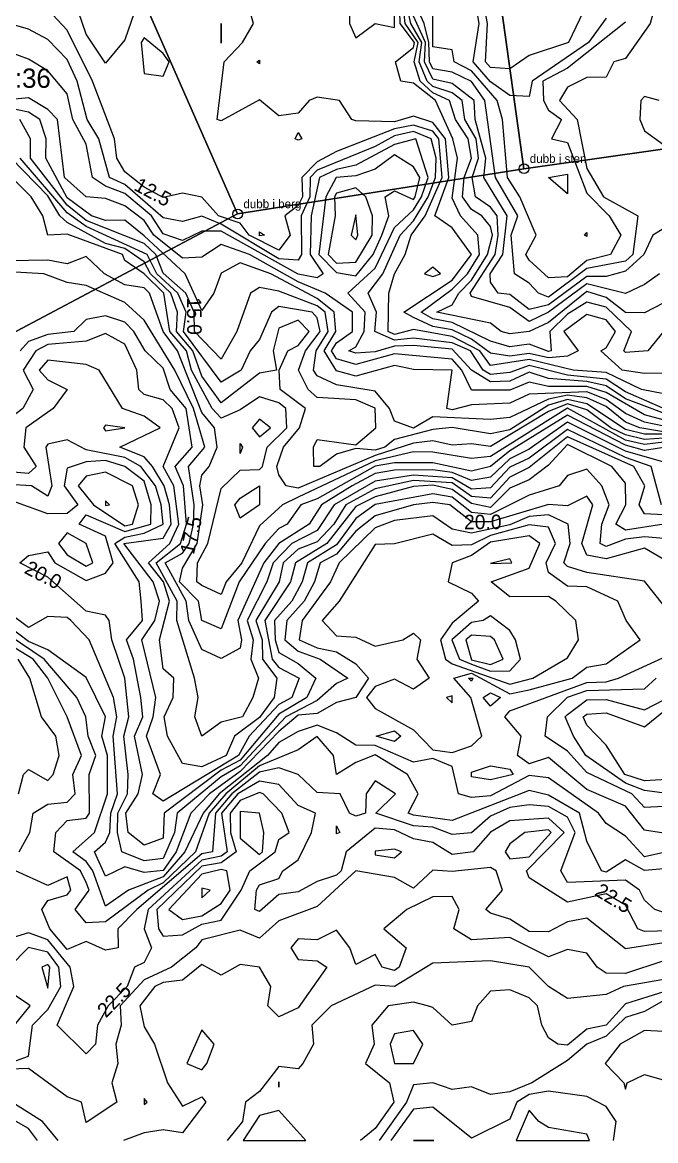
# Model space of a CAD drawing. Header units: metres. Extents: x 304729 to 308942, y 6403920 to 6405836.
# Drawn here: x 305385.4 to 305451.1, y 6404300 to 6404416.1 of the extents above; entities that cross this region are included whole.
import ezdxf
from ezdxf.enums import TextEntityAlignment as Align

# ---------------------------------------------------------------- set-up
doc = ezdxf.new("R2010")
doc.units = ezdxf.units.M
for name, color, linetype in [('GRANSPUNKTER', 1, 'Continuous'), ('HOJDKURVOR_GRUND', 4, 'Continuous'), ('HOJDKURVOR_STOD', 6, 'Continuous'), ('HOJDKURVOR_TEXT', 2, 'Continuous'), ('TOMTBETECKNINGAR', 3, 'Continuous'), ('TOMTER_1945', 1, 'Continuous')]:
    doc.layers.add(name, color=color, linetype=linetype)

msp = doc.modelspace()

# ---------------------------------------------------------------- linework, layer by layer
at = {"layer": 'GRANSPUNKTER'}
for centre in [(305437.47, 6404400.91), (305407.72, 6404396.21)]:
    msp.add_circle(centre, 0.5, dxfattribs=at)
at = {"layer": 'HOJDKURVOR_GRUND'}
for points in [[(305420, 6404414.5), (305422, 6404416), (305424, 6404415.57), (305424, 6404426), (305415.94, 6404426), (305416, 6404424), (305417.84, 6404422), (305417.89, 6404420), (305419.38, 6404418), (305419.33, 6404416), (305420, 6404414.5)], [(305452, 6404384.05), (305450.33, 6404382), (305448, 6404381.83), (305447.83, 6404382), (305448.62, 6404384), (305446, 6404386.54), (305444, 6404387.05), (305442, 6404385.8), (305440.15, 6404384), (305440.3, 6404382), (305440, 6404381.94), (305438, 6404382.68), (305436, 6404382.41), (305434, 6404383.01), (305430, 6404384.94), (305428, 6404385.31), (305426.77, 6404386), (305430, 6404388.39), (305431.59, 6404390), (305432.84, 6404392), (305432.68, 6404394), (305430.88, 6404396), (305430, 6404397.84), (305430.55, 6404402), (305430.09, 6404404), (305428.29, 6404408), (305426, 6404409.8), (305424.67, 6404410), (305424.13, 6404412), (305426, 6404413.49), (305426.11, 6404414), (305424.59, 6404416), (305424.34, 6404426)], [(305454, 6404379.68), (305450, 6404379.66), (305447.65, 6404380), (305445.44, 6404382), (305446, 6404382.32), (305446.96, 6404384), (305446, 6404385.23), (305444, 6404385.76), (305441.62, 6404384), (305443.1, 6404382), (305442, 6404381.43), (305440, 6404381.29), (305438, 6404381.71), (305436, 6404381.43), (305434, 6404381.74), (305432, 6404383.21), (305430, 6404384.17), (305428, 6404384.54), (305426, 6404385.45), (305424.98, 6404386), (305430, 6404389.33), (305432.02, 6404392), (305430, 6404394.77), (305428.2, 6404396), (305429.66, 6404400), (305429.33, 6404404), (305428, 6404405.69), (305426, 6404406.36), (305424, 6404405.76), (305420, 6404405.87), (305419.6, 6404406), (305418.32, 6404408), (305416, 6404408.35), (305415.14, 6404408), (305414, 6404406.67), (305412, 6404406.4), (305410, 6404408.06), (305406, 6404405.89), (305405.6, 6404406), (305406.31, 6404412), (305408.23, 6404414), (305409.36, 6404416), (305407.67, 6404422)], [(305446, 6404416.55), (305444.18, 6404414), (305438.33, 6404410), (305438, 6404408.42), (305436, 6404408.5), (305434, 6404409.92), (305432.18, 6404412), (305432.81, 6404416), (305431.78, 6404422)], [(305397.29, 6404418), (305396, 6404414.29), (305394, 6404411.88), (305392, 6404414.86), (305390, 6404420.67)], [(305452, 6404386.97), (305450, 6404385.93), (305448, 6404385.97), (305446, 6404387.54), (305444, 6404388.17), (305440, 6404384.95), (305438, 6404384), (305436, 6404383.76), (305435.1, 6404384), (305434, 6404384.88), (305428.42, 6404386), (305430, 6404386.79), (305430.69, 6404388), (305432, 6404389.33), (305433.66, 6404392), (305434.18, 6404394), (305434, 6404394.91), (305433.08, 6404396), (305432, 6404396.69), (305431.09, 6404398), (305431.24, 6404400), (305432, 6404402), (305431.66, 6404404), (305430.35, 6404406), (305429.74, 6404408), (305428, 6404408.79), (305426.69, 6404410), (305426.06, 6404412), (305426.48, 6404414), (305425.14, 6404416), (305424.7, 6404420)], [(305444, 6404418), (305442.09, 6404414), (305438, 6404412.67), (305436, 6404411.29), (305434, 6404411.4), (305433.48, 6404412), (305433.66, 6404416), (305432.91, 6404420)], [(305451.56, 6404390), (305450, 6404388.89), (305448, 6404387.96), (305444, 6404388.95), (305440, 6404386), (305438, 6404385.04), (305436, 6404386.51), (305432, 6404387.64), (305431.88, 6404388), (305434.47, 6404392), (305434.8, 6404394), (305434.67, 6404396), (305434, 6404396.91), (305432.42, 6404398), (305432.1, 6404400), (305432.75, 6404402), (305432.49, 6404404), (305431.33, 6404406), (305431.06, 6404408), (305430, 6404408.8), (305428, 6404409.46), (305427.41, 6404410), (305426.59, 6404412), (305426.85, 6404414), (305425.7, 6404416), (305425.26, 6404418)], [(305451.14, 6404418), (305450.56, 6404416), (305448, 6404412.36), (305446.8, 6404412), (305446, 6404410.4), (305444, 6404410.38), (305442, 6404409.39), (305441.17, 6404408), (305442.98, 6404406), (305444, 6404400.93), (305445.73, 6404398), (305449.31, 6404396), (305448.76, 6404392), (305448, 6404391.31), (305444, 6404390.54), (305440, 6404387.57), (305438.96, 6404388), (305438, 6404389.04), (305436.47, 6404390), (305436.12, 6404394), (305436.83, 6404396), (305434.5, 6404400), (305433.39, 6404408), (305432, 6404409.97), (305430, 6404410.92), (305428, 6404411.28), (305427.65, 6404412), (305427.59, 6404414), (305427.1, 6404416), (305426, 6404418.42)], [(305448, 6404416.11), (305442, 6404411.34), (305439.41, 6404410), (305439.51, 6404408), (305440, 6404407), (305441.36, 6404406), (305440.33, 6404404), (305442, 6404403.62), (305444, 6404398.36), (305446.32, 6404396), (305447.53, 6404394), (305446.45, 6404392), (305444, 6404391.38), (305442, 6404389.67), (305440, 6404389.59), (305438, 6404391.42), (305437.67, 6404392), (305438.72, 6404394), (305437.04, 6404398), (305435.75, 6404400), (305435.23, 6404406), (305434.68, 6404408), (305432, 6404411.07), (305430.21, 6404412), (305430, 6404413.25), (305428, 6404413.55), (305428, 6404417.67)], [(305456, 6404374.24), (305448, 6404377.74), (305446, 6404379.06), (305442, 6404379.49), (305438, 6404380.48), (305436, 6404379.76), (305434, 6404379.53), (305433.23, 6404380), (305431.91, 6404382), (305430, 6404382.83), (305426, 6404383.33), (305424, 6404383.09), (305421.98, 6404384), (305422.14, 6404386), (305421.28, 6404388), (305422.8, 6404390), (305424.61, 6404394), (305426, 6404395.49), (305427.5, 6404398), (305428.29, 6404400), (305428.35, 6404402), (305427.81, 6404404), (305426, 6404404.77), (305424, 6404404.33), (305422, 6404403.2), (305416, 6404400.75), (305415.25, 6404400), (305415.22, 6404398), (305414.32, 6404396), (305414.36, 6404392), (305414, 6404391.41), (305412, 6404391.54), (305406, 6404395.15), (305404, 6404395.97), (305402, 6404395.44), (305400, 6404395.8), (305396, 6404399.26), (305394.4, 6404400), (305393.29, 6404404), (305392.08, 6404406), (305391.04, 6404410), (305390, 6404412.24), (305388, 6404414.34), (305386, 6404415.41), (305383.94, 6404416)], [(305454, 6404374.76), (305448, 6404377.03), (305446, 6404378.36), (305444, 6404378.83), (305440, 6404379.14), (305438, 6404379.77), (305436, 6404378.85), (305434, 6404378.79), (305432.02, 6404380), (305430, 6404382.17), (305426, 6404382.54), (305424, 6404382.47), (305422, 6404381.89), (305420, 6404381.76), (305419.26, 6404382), (305420, 6404382.4), (305420.88, 6404384), (305420.98, 6404386), (305419.18, 6404388), (305422, 6404390.59), (305424, 6404394.82), (305426, 6404396.63), (305426.83, 6404398), (305427.5, 6404400), (305426.25, 6404404), (305424, 6404403.43), (305420, 6404401.27), (305418, 6404400.81), (305416.24, 6404400), (305415.37, 6404396), (305415.26, 6404392), (305416.59, 6404390), (305416, 6404389.57), (305414, 6404389.97), (305406, 6404394.42), (305404, 6404394.43), (305402, 6404393.44), (305400, 6404394.16), (305398.78, 6404396), (305396, 6404398.33), (305394, 6404399.09), (305392.64, 6404400), (305392, 6404403.44), (305390.61, 6404406), (305390, 6404408.67), (305388, 6404411.08), (305386, 6404412.27), (305381.29, 6404414)], [(305410, 6404411.81), (305409.71, 6404412), (305410, 6404412.19), (305410, 6404411.81)], [(305454, 6404374.27), (305450, 6404375.34), (305446, 6404377.66), (305444, 6404378.31), (305440, 6404378.29), (305438, 6404378.73), (305436, 6404377.92), (305432, 6404377.91), (305431.01, 6404380), (305430, 6404381.15), (305424, 6404381.7), (305420, 6404380.59), (305418, 6404381.17), (305417.48, 6404382), (305418, 6404382.84), (305419.64, 6404384), (305419.64, 6404386), (305416.83, 6404388), (305414, 6404389.16), (305408.95, 6404392), (305406, 6404393.05), (305404, 6404391.71), (305402, 6404391.61), (305399.02, 6404394), (305398, 6404395.54), (305396, 6404397.07), (305394, 6404397.83), (305392, 6404398), (305389.75, 6404400), (305389.02, 6404406), (305388, 6404407.05), (305386, 6404408.27), (305382, 6404407.88)], [(305454, 6404373.77), (305450, 6404374.59), (305448, 6404375.5), (305446, 6404376.94), (305444, 6404377.75), (305438, 6404377.49), (305436, 6404376.55), (305432, 6404376.39), (305430, 6404375.87), (305429.44, 6404376), (305430, 6404380), (305426, 6404380.06), (305424, 6404380.47), (305420, 6404379.36), (305418, 6404379.91), (305416.7, 6404382), (305417.93, 6404384), (305417.75, 6404386), (305416, 6404387.45), (305411.18, 6404390), (305408, 6404391.15), (305406, 6404390.07), (305405.26, 6404388), (305404, 6404386.19), (305402.27, 6404390), (305398, 6404393.95), (305396, 6404395.57), (305394, 6404395.52), (305392.55, 6404396), (305390, 6404397.89), (305387.81, 6404402), (305387.84, 6404404), (305387.18, 6404406), (305386, 6404406.78), (305384, 6404407.18)], [(305414, 6404403.87), (305413.71, 6404404), (305414, 6404404.67), (305414.4, 6404404), (305414, 6404403.87)], [(305452, 6404372.5), (305450, 6404372.28), (305448, 6404372.73), (305442, 6404376.04), (305434, 6404371.02), (305432, 6404370.81), (305428, 6404371.49), (305426, 6404371.52), (305422, 6404370.59), (305414, 6404366.81), (305412.37, 6404366), (305410, 6404363.82), (305408.15, 6404360), (305406.53, 6404358), (305406, 6404356.71), (305404, 6404357.64), (305403.47, 6404358), (305403.54, 6404360), (305404.64, 6404362), (305406, 6404367.71), (305408, 6404369.62), (305410, 6404369.67), (305410.3, 6404370), (305410.79, 6404372), (305412.82, 6404374), (305412.72, 6404376), (305412, 6404376.61), (305410, 6404377.21), (305408, 6404375.86), (305406, 6404375.01), (305405.09, 6404376), (305402.94, 6404380), (305402.4, 6404382), (305400.68, 6404384), (305400.06, 6404388), (305398, 6404390), (305396, 6404391.38), (305395.77, 6404392), (305390, 6404394.12), (305388, 6404394), (305387.5, 6404396), (305386.27, 6404398), (305382, 6404402.25)], [(305452, 6404372.92), (305450, 6404372.81), (305448, 6404373.28), (305446.5, 6404374), (305444, 6404375.86), (305442, 6404376.49), (305440, 6404375.7), (305434, 6404372.05), (305432, 6404372.35), (305430, 6404372.22), (305428, 6404372.64), (305426, 6404372.42), (305422, 6404371.14), (305414, 6404367.74), (305412.78, 6404368), (305412, 6404369.12), (305411.79, 6404370), (305412.47, 6404372), (305414.16, 6404374), (305414.76, 6404376), (305412.15, 6404378), (305412.04, 6404380), (305412.93, 6404382), (305414, 6404382.54), (305415.15, 6404384), (305414, 6404385.18), (305412, 6404384.37), (305411.4, 6404382), (305411.75, 6404380), (305410, 6404379.67), (305406, 6404376.59), (305404, 6404379.38), (305403.06, 6404382), (305401.37, 6404384), (305401.48, 6404386), (305400.78, 6404388), (305398.67, 6404390), (305398, 6404391.23), (305396, 6404392.62), (305394, 6404393.16), (305390, 6404395.33), (305389.26, 6404396), (305388, 6404398.09), (305384.19, 6404402)], [(305452, 6404373.34), (305450, 6404373.35), (305448, 6404373.83), (305444, 6404376.5), (305442, 6404376.93), (305440, 6404376.36), (305436, 6404373.8), (305434, 6404373.37), (305430, 6404374.04), (305428, 6404373.83), (305424, 6404372.78), (305423.02, 6404372), (305422, 6404371.7), (305420, 6404371.87), (305418, 6404371.27), (305416.25, 6404370), (305415.64, 6404370), (305415.6, 6404372), (305416, 6404372.8), (305420, 6404372.23), (305422.09, 6404374), (305422, 6404376.04), (305420, 6404376.92), (305416, 6404377.14), (305415.06, 6404378), (305414.03, 6404380), (305414.76, 6404382), (305416.3, 6404384), (305416, 6404385.44), (305415.48, 6404386), (305412, 6404386.61), (305411.24, 6404386), (305410, 6404383.17), (305409.03, 6404382), (305408.09, 6404380), (305406, 6404378.76), (305402.09, 6404384), (305402.38, 6404386), (305401.51, 6404388), (305399.34, 6404390), (305398.34, 6404392), (305392, 6404394.9), (305390, 6404396.34), (305385.15, 6404402)], [(305420, 6404389.77), (305421.79, 6404392), (305422.7, 6404394), (305423.42, 6404396), (305423.06, 6404398), (305424, 6404398.61), (305426, 6404397.72), (305426.17, 6404398), (305426.65, 6404400), (305426, 6404401.09), (305424, 6404402.36), (305422, 6404400.85), (305420, 6404400.18), (305417.97, 6404400), (305416.89, 6404398), (305416.17, 6404392), (305418, 6404390.13), (305420, 6404389.77)], [(305440, 6404400), (305442, 6404400.34), (305442, 6404398.29), (305440, 6404400)], [(305418, 6404391.1), (305420, 6404391.19), (305421.68, 6404394), (305421.73, 6404396), (305421.04, 6404398), (305420, 6404398.92), (305418, 6404398.37), (305417.8, 6404398), (305417.87, 6404396), (305417.11, 6404392), (305418, 6404391.1)], [(305410, 6404393.95), (305410, 6404394.36), (305410.5, 6404394), (305410, 6404393.95)], [(305444, 6404393.86), (305443.75, 6404394), (305444, 6404394.29), (305444, 6404393.86)], [(305452.2, 6404372), (305450, 6404371.66), (305448, 6404372.19), (305442, 6404375.33), (305436, 6404371.63), (305434, 6404370), (305432, 6404369.51), (305428, 6404370.38), (305424, 6404370.36), (305422, 6404370.03), (305416, 6404366.62), (305414.3, 6404366), (305412.88, 6404364), (305412, 6404363.54), (305410.57, 6404362), (305407.87, 6404358), (305406, 6404353.13), (305404, 6404354), (305403.65, 6404356), (305401.69, 6404358), (305402, 6404359.44), (305403.53, 6404362), (305404.11, 6404366), (305403.81, 6404368), (305404, 6404369.1), (305404.78, 6404370), (305405.58, 6404372), (305405.31, 6404374), (305404, 6404375.59), (305401.46, 6404382), (305400, 6404384), (305398.56, 6404388), (305398, 6404388.53), (305396, 6404388.86), (305393.89, 6404390), (305392, 6404391.8), (305390, 6404391.02), (305388, 6404391.43), (305384, 6404391.35)], [(305451.76, 6404366), (305450.67, 6404370), (305448, 6404370.94), (305442, 6404373.83), (305438, 6404370.85), (305436, 6404369.92), (305434, 6404367.78), (305432, 6404367.65), (305430, 6404368.83), (305426, 6404369.1), (305422, 6404368.46), (305417.74, 6404366), (305416, 6404363.34), (305413.35, 6404362), (305411.4, 6404360), (305410.75, 6404358), (305408.72, 6404354), (305409.32, 6404352), (305409.11, 6404350), (305409.88, 6404348), (305409.3, 6404346), (305408.23, 6404344), (305406, 6404343.45), (305404, 6404342), (305403.27, 6404344), (305403.64, 6404346), (305403.24, 6404348), (305401.42, 6404354), (305401.44, 6404356), (305399.27, 6404360), (305401.78, 6404362), (305402.4, 6404364), (305402.1, 6404368), (305401.23, 6404370), (305402.99, 6404372), (305402.36, 6404376), (305400.72, 6404378), (305400, 6404380.2), (305398.12, 6404382), (305396.95, 6404384), (305396, 6404384.98), (305394, 6404385.65), (305392, 6404385.25), (305390.71, 6404384), (305388, 6404383.7), (305386, 6404382.98), (305385.12, 6404382)], [(305452, 6404364.96), (305450, 6404365.09), (305449.42, 6404366), (305450.03, 6404368), (305448.87, 6404370), (305442, 6404373.06), (305438, 6404369.9), (305436, 6404368.89), (305434, 6404366.71), (305432, 6404366.89), (305430, 6404368.28), (305426, 6404368.52), (305422, 6404367.66), (305418.95, 6404366), (305417.71, 6404364), (305416, 6404362.16), (305414, 6404361.4), (305412.46, 6404360), (305412.05, 6404358), (305409.6, 6404354), (305410.28, 6404352), (305410.32, 6404350), (305411.81, 6404348), (305411.51, 6404346), (305410, 6404343.94), (305407.38, 6404342), (305406.53, 6404340), (305404, 6404338.81), (305402, 6404339.14), (305400.44, 6404342), (305400.08, 6404344), (305401.04, 6404346), (305401.08, 6404348), (305400, 6404349), (305399.59, 6404352), (305400.63, 6404356), (305400.02, 6404358), (305398.48, 6404360), (305400.68, 6404362), (305401.63, 6404364), (305401.1, 6404368), (305400, 6404370), (305401.64, 6404374), (305400.92, 6404376), (305400, 6404376.92), (305398, 6404377.48), (305397.45, 6404378), (305397.24, 6404380), (305396, 6404382.69), (305394, 6404383.8), (305392, 6404383.02), (305388, 6404382.64), (305386.75, 6404382), (305385.45, 6404380), (305386.5, 6404378), (305385.41, 6404376), (305382.76, 6404374)], [(305452, 6404364), (305448, 6404363.38), (305447.01, 6404364), (305448.05, 6404366), (305448, 6404368.27), (305446.59, 6404370), (305442, 6404372.29), (305440, 6404370.14), (305438, 6404368.6), (305436, 6404367.74), (305434, 6404365.74), (305432, 6404366.14), (305430, 6404367.61), (305428, 6404368.04), (305426, 6404367.9), (305422, 6404366.85), (305420, 6404365.85), (305417, 6404362), (305413.74, 6404360), (305413.21, 6404358), (305410.54, 6404354), (305411.31, 6404350), (305412, 6404349.13), (305414.1, 6404348), (305413.36, 6404346), (305412, 6404345.27), (305408.93, 6404342), (305407.8, 6404340), (305400, 6404335.25), (305398.9, 6404336), (305399.7, 6404338), (305398.24, 6404342), (305398.96, 6404344), (305399.21, 6404346), (305397.78, 6404352), (305399.13, 6404354), (305399.61, 6404356), (305398.95, 6404358), (305395.89, 6404362), (305400, 6404362.55), (305400.81, 6404364), (305400.66, 6404366), (305400.08, 6404368), (305398.89, 6404370), (305398, 6404371.01), (305395.47, 6404372), (305399.67, 6404374), (305398, 6404375.22), (305395.75, 6404376), (305393.33, 6404380), (305392, 6404380.59), (305388, 6404381.02), (305387.09, 6404380), (305388, 6404378.98), (305390, 6404378), (305388.55, 6404376), (305385.73, 6404374), (305385.5, 6404372), (305386.78, 6404370), (305386, 6404369.28), (305382, 6404369.62)], [(305410, 6404373.06), (305411.12, 6404374), (305410, 6404374.92), (305409.23, 6404374), (305410, 6404373.06)], [(305394, 6404373.7), (305396, 6404374), (305394, 6404374.29), (305393.79, 6404374), (305394, 6404373.7)], [(305452, 6404362.51), (305450, 6404362.7), (305448, 6404362.45), (305446, 6404361.67), (305445.37, 6404362), (305445.56, 6404364), (305446.32, 6404366), (305445.57, 6404368), (305444, 6404369.71), (305442, 6404369.07), (305441.11, 6404368), (305438, 6404367.02), (305434, 6404364.99), (305432, 6404365.2), (305430, 6404366.79), (305428, 6404367.16), (305422, 6404366.03), (305420, 6404364.6), (305418, 6404361.86), (305414.98, 6404360), (305414.41, 6404358), (305413.34, 6404356), (305411.54, 6404354), (305411.61, 6404352), (305412, 6404350.68), (305414, 6404349.54), (305415.83, 6404348), (305414.92, 6404346), (305412, 6404344.26), (305408, 6404339.51), (305406, 6404338.45), (305400.08, 6404334), (305400, 6404331.42), (305398, 6404330.67), (305396.34, 6404332), (305396.12, 6404334), (305397.4, 6404336), (305397.85, 6404338), (305397.01, 6404342), (305397.86, 6404344), (305397.67, 6404346), (305396.92, 6404350), (305396.19, 6404352), (305397.85, 6404354), (305397.7, 6404356), (305397.48, 6404358), (305394.97, 6404362), (305396, 6404362.65), (305398, 6404363.08), (305400, 6404364), (305399.79, 6404366), (305399.19, 6404368), (305397.67, 6404370), (305396, 6404370.93), (305392, 6404371.71), (305390, 6404372.75), (305388, 6404372.32), (305387.79, 6404372), (305388.42, 6404368), (305388, 6404366.9), (305386.32, 6404368), (305384, 6404368.13)], [(305408, 6404371.33), (305408, 6404372.38), (305408.22, 6404372), (305408, 6404371.33)], [(305396, 6404363.82), (305396.79, 6404364), (305397.43, 6404366), (305396.81, 6404368), (305394, 6404369.41), (305392, 6404368.97), (305391.16, 6404368), (305392.76, 6404366), (305396, 6404363.82)], [(305408, 6404364.63), (305407.42, 6404366), (305408, 6404366.7), (305410, 6404368), (305410, 6404366), (305408, 6404364.63)], [(305394, 6404365.93), (305394.42, 6404366), (305394, 6404366.44), (305394, 6404365.93)], [(305452, 6404355.55), (305450, 6404358.1), (305444, 6404358.99), (305442, 6404359.62), (305441.61, 6404360), (305442.27, 6404362), (305442.05, 6404364), (305440, 6404364.98), (305438, 6404364.8), (305436, 6404363.93), (305432, 6404363.07), (305430, 6404363.49), (305428, 6404364.88), (305424, 6404364.4), (305422, 6404363.61), (305418.26, 6404360), (305417.38, 6404358), (305414.42, 6404354), (305414.1, 6404352), (305416, 6404351.17), (305418, 6404350.76), (305420, 6404349.49), (305421.33, 6404348), (305420, 6404346), (305418, 6404345.5), (305416, 6404344.33), (305414, 6404344.18), (305412, 6404342.47), (305408, 6404338.33), (305404.8, 6404336), (305402.85, 6404334), (305401.33, 6404330), (305400, 6404328.03), (305398, 6404327.84), (305396, 6404328.43), (305394, 6404327.47), (305392.84, 6404330), (305394, 6404330.98), (305394.44, 6404332), (305394.55, 6404334), (305395.23, 6404336), (305394.8, 6404342), (305395.18, 6404344), (305394.82, 6404346), (305392.3, 6404352), (305390.39, 6404354), (305390, 6404354.3), (305388, 6404354.4), (305386, 6404353.29), (305382.29, 6404356)], [(305392, 6404359.64), (305392.69, 6404360), (305392, 6404362), (305390, 6404363.1), (305389.12, 6404362), (305390, 6404360.81), (305392, 6404359.64)], [(305428, 6404340.57), (305430, 6404340.3), (305432, 6404341), (305433.1, 6404342), (305431.96, 6404346), (305430.18, 6404348), (305432, 6404348.54), (305436, 6404346.4), (305438, 6404346.8), (305442.48, 6404348), (305444, 6404349.14), (305446, 6404349.49), (305449.55, 6404352), (305448.09, 6404354), (305447.22, 6404356), (305444, 6404357.48), (305442, 6404357.57), (305440, 6404359), (305439.76, 6404360), (305440.74, 6404362), (305440, 6404363.7), (305438, 6404363.95), (305434, 6404362.83), (305432, 6404361.87), (305430, 6404361.79), (305428, 6404362.95), (305424, 6404361.95), (305422, 6404361.89), (305418.26, 6404356), (305416.52, 6404354), (305418, 6404352.41), (305420, 6404352.28), (305422, 6404351.35), (305424.88, 6404352), (305426, 6404352.69), (305426.72, 6404352), (305426.34, 6404350), (305427.62, 6404348), (305426, 6404346.87), (305424, 6404347.91), (305422, 6404347.14), (305421.1, 6404346), (305422, 6404344.86), (305426, 6404342.65), (305428, 6404340.57)], [(305436, 6404347.39), (305438.38, 6404348), (305442, 6404350.11), (305443.13, 6404352), (305442.85, 6404354), (305440.76, 6404356), (305440, 6404356.48), (305436, 6404356.45), (305434.05, 6404358), (305438, 6404359.43), (305439.1, 6404362), (305438, 6404362.78), (305434, 6404362.13), (305432, 6404360.74), (305430, 6404360), (305429.58, 6404358), (305432, 6404356.85), (305432.74, 6404356), (305430, 6404353.73), (305428.8, 6404352), (305429.3, 6404350), (305430, 6404349.52), (305436, 6404347.39)], [(305434, 6404359.92), (305436.21, 6404360), (305436, 6404360.4), (305434, 6404359.92)], [(305432, 6404349.47), (305434, 6404348.73), (305436, 6404348.79), (305437.12, 6404350), (305436.59, 6404352), (305436, 6404352.97), (305434, 6404354.48), (305433.23, 6404354), (305432, 6404353.79), (305429.98, 6404352), (305430.77, 6404350), (305432, 6404349.47)], [(305452, 6404329.93), (305450, 6404329.46), (305448, 6404331.61), (305446, 6404332.93), (305445.22, 6404334), (305440, 6404337.67), (305438, 6404337.91), (305434, 6404335.8), (305432, 6404335.61), (305430.67, 6404336), (305430, 6404338.83), (305428, 6404339.66), (305426, 6404339.31), (305422, 6404341.04), (305420, 6404341.07), (305418, 6404342.33), (305416, 6404343.13), (305414, 6404342.49), (305412, 6404341.35), (305410.83, 6404340), (305405.8, 6404336), (305404.14, 6404334), (305402.24, 6404330), (305400, 6404327.38), (305396.39, 6404326), (305394, 6404324.35), (305392.68, 6404328), (305392, 6404328.98), (305390.62, 6404330), (305392.85, 6404332), (305394.19, 6404336), (305394.21, 6404340), (305393.63, 6404342), (305394, 6404344), (305392, 6404348.07), (305388, 6404350.97), (305386, 6404351.82), (305384, 6404353.35)], [(305452, 6404328.21), (305450, 6404328.03), (305448, 6404329.15), (305446, 6404327.88), (305445.52, 6404328), (305444, 6404331.08), (305443.23, 6404334), (305440, 6404335.88), (305438, 6404336.34), (305430, 6404333.23), (305426, 6404333.8), (305425.42, 6404334), (305426.46, 6404336), (305425.38, 6404338), (305422, 6404340.06), (305420, 6404339.27), (305418, 6404338), (305417.68, 6404340), (305416, 6404341.95), (305414, 6404340.59), (305410, 6404338.91), (305406.5, 6404336), (305404.77, 6404334), (305403.33, 6404330), (305400, 6404326.75), (305398.44, 6404326), (305394, 6404322.72), (305392, 6404322.62), (305390.83, 6404324), (305392.29, 6404326), (305392, 6404326.79), (305391.39, 6404328), (305388.62, 6404330), (305388.84, 6404332), (305390, 6404333.25), (305392, 6404333.47), (305392.32, 6404334), (305392.3, 6404338), (305393.01, 6404340), (305392.2, 6404342), (305391.96, 6404344), (305391.02, 6404346), (305387.63, 6404350), (305384, 6404352.46)], [(305385.03, 6404330), (305386.12, 6404332), (305386.48, 6404334), (305388, 6404334.93), (305390, 6404335.15), (305390.83, 6404336), (305390.62, 6404338), (305391.5, 6404340), (305390, 6404344), (305388, 6404348), (305386.47, 6404350), (305384, 6404351.52)], [(305452, 6404331.92), (305450, 6404332.24), (305448, 6404334.73), (305444, 6404336.44), (305440, 6404339.78), (305438, 6404339.12), (305436.81, 6404340), (305437.18, 6404342), (305435.49, 6404344), (305436, 6404344.64), (305444, 6404347.57), (305446, 6404347.63), (305447.27, 6404348), (305454, 6404351.08)], [(305432, 6404347.69), (305431.72, 6404348), (305432.17, 6404348), (305432, 6404347.69)], [(305430, 6404345.47), (305430, 6404346.17), (305429.43, 6404346), (305430, 6404345.47)], [(305434, 6404345.12), (305433.21, 6404346), (305434, 6404346.49), (305435.03, 6404346), (305434, 6404345.12)], [(305456, 6404335.56), (305450, 6404336.35), (305448, 6404337.13), (305443.9, 6404340), (305442.6, 6404342), (305441.75, 6404344), (305442, 6404344.25), (305444, 6404345.76), (305446, 6404345.81), (305450, 6404344.71), (305452, 6404345.75)], [(305454, 6404337.6), (305450, 6404337.37), (305447.95, 6404338), (305446, 6404341.05), (305444, 6404343.13), (305443.62, 6404344), (305444, 6404344.29), (305446, 6404344.42), (305450, 6404342.97), (305452, 6404344.6)], [(305424, 6404341.44), (305422.1, 6404342), (305424, 6404342.53), (305424.67, 6404342), (305424, 6404341.44)], [(305452, 6404323.68), (305451.05, 6404324), (305450, 6404324.95), (305449.45, 6404326), (305448, 6404327.04), (305442, 6404326.8), (305441.29, 6404328), (305442.78, 6404332), (305442, 6404333.57), (305440, 6404334.69), (305438, 6404334.87), (305436, 6404334.58), (305434, 6404333.67), (305432, 6404331.96), (305430, 6404331.79), (305428, 6404332.56), (305426, 6404332.67), (305422.07, 6404334), (305424.13, 6404336), (305422, 6404337.36), (305421.09, 6404336), (305421, 6404334), (305420, 6404333.67), (305419.33, 6404334), (305418.36, 6404336), (305416, 6404336.15), (305414, 6404338), (305412, 6404338.72), (305410, 6404338.26), (305407.13, 6404336), (305405.41, 6404334), (305405.12, 6404330), (305404, 6404329.76), (305397.26, 6404324), (305395.28, 6404322), (305395.33, 6404320), (305394, 6404319.76), (305392, 6404320.69), (305390, 6404319.86), (305388.21, 6404322), (305387.39, 6404324), (305388, 6404324.93), (305390, 6404325.51), (305390.39, 6404326), (305390, 6404327.38), (305388, 6404326.48), (305384.64, 6404328)], [(305432, 6404337.77), (305432, 6404338.26), (305434, 6404338.91), (305436, 6404338.57), (305436.35, 6404338), (305434, 6404337.45), (305432, 6404337.77)], [(305400, 6404321.23), (305402, 6404321.37), (305404, 6404322.48), (305406, 6404322.89), (305408.1, 6404326), (305409, 6404328), (305411.63, 6404330), (305412, 6404331.27), (305413.07, 6404332), (305412.3, 6404334), (305410.38, 6404336), (305410, 6404336.16), (305408, 6404335.3), (305406.95, 6404334), (305406.98, 6404332), (305407.56, 6404330), (305406, 6404328.84), (305404, 6404328.49), (305399.33, 6404324), (305399.49, 6404322), (305400, 6404321.23)], [(305410, 6404329.72), (305410.32, 6404330), (305410.44, 6404332), (305410, 6404334), (305408, 6404334.18), (305408, 6404331.41), (305410, 6404329.72)], [(305418, 6404331.87), (305418, 6404332.67), (305418.33, 6404332), (305418, 6404331.87)], [(305436, 6404329.26), (305438, 6404329.47), (305440.29, 6404332), (305440, 6404332.27), (305437.56, 6404332), (305436, 6404330.83), (305435.51, 6404330), (305436, 6404329.26)], [(305422, 6404329.67), (305424, 6404329.37), (305424.75, 6404330), (305424, 6404330.27), (305422, 6404330.05), (305422, 6404329.67)], [(305452, 6404320.54), (305448, 6404319.92), (305444, 6404323.08), (305442, 6404322.7), (305440, 6404321.69), (305438, 6404321.71), (305436, 6404323), (305434, 6404323.6), (305433.5, 6404324), (305435.25, 6404326), (305434.58, 6404328), (305434, 6404328.37), (305430, 6404327.95), (305428, 6404328.07), (305426, 6404326.22), (305424, 6404327.32), (305420, 6404328), (305416, 6404324.31), (305412, 6404322.81), (305410, 6404321.03), (305408, 6404321.86), (305404, 6404320.86), (305403.39, 6404320), (305400.85, 6404318), (305398, 6404316.68), (305395.51, 6404314), (305395.61, 6404312), (305395.08, 6404310), (305395.28, 6404308), (305394.65, 6404306), (305395.17, 6404304), (305392, 6404301.88), (305391.5, 6404304), (305390, 6404304.55), (305386, 6404307.5), (305384, 6404307.43)], [(305402, 6404322.97), (305404, 6404323.33), (305406, 6404324.63), (305406.93, 6404326), (305406.59, 6404328), (305406, 6404328.15), (305404, 6404327.68), (305400.57, 6404324), (305402, 6404322.97)], [(305404, 6404325.22), (305404.88, 6404326), (305404, 6404326.21), (305404, 6404325.22)], [(305452, 6404318.68), (305448, 6404317.34), (305446, 6404317.37), (305445.07, 6404318), (305444, 6404319.47), (305442, 6404319.84), (305440, 6404319.08), (305436, 6404321.08), (305432, 6404320.84), (305430.17, 6404322), (305430.74, 6404324), (305430, 6404325.36), (305428, 6404325.3), (305425.3, 6404324), (305422.92, 6404322), (305425.22, 6404320), (305424.51, 6404318), (305424, 6404317.67), (305422.75, 6404318), (305422, 6404319.33), (305420, 6404318.29), (305419.37, 6404320), (305418, 6404321.86), (305416, 6404320.85), (305414, 6404320.95), (305413.26, 6404320), (305414, 6404318.82), (305416, 6404318.67), (305417, 6404318), (305414, 6404313.79), (305412, 6404312.86), (305410.86, 6404314), (305411.17, 6404316), (305410, 6404318), (305408, 6404318.29), (305406, 6404317.18), (305404, 6404318.29), (305402, 6404316.67), (305400, 6404316.42), (305399.12, 6404316), (305397.58, 6404314), (305398, 6404311.83), (305399.1, 6404310), (305400.43, 6404306), (305402, 6404303.58), (305404, 6404304.55), (305404.41, 6404304), (305402, 6404300.8), (305400, 6404301.12), (305398, 6404300.8), (305395.88, 6404300)], [(305383.87, 6404308), (305386, 6404308.77), (305386.42, 6404312), (305388, 6404313.62), (305389.35, 6404316), (305389.15, 6404318), (305388, 6404319.56), (305386, 6404320.06), (305384, 6404318)], [(305388, 6404315.82), (305388.21, 6404318), (305388, 6404318.28), (305387.37, 6404318), (305388, 6404315.82)], [(305452, 6404316.74), (305447.8, 6404316), (305446, 6404315.18), (305442, 6404314.77), (305440, 6404316), (305438, 6404318), (305434, 6404318.68), (305428, 6404318.42), (305424, 6404316), (305422, 6404316.13), (305417.45, 6404314), (305415.43, 6404312), (305415.61, 6404310), (305414.5, 6404308), (305414, 6404307.45), (305412, 6404307.71), (305410, 6404305.09), (305408.53, 6404304), (305408.23, 6404302), (305406.65, 6404300)], [(305384.55, 6404312), (305386.18, 6404314), (305386, 6404314.15), (305382, 6404316.81)], [(305452, 6404315.45), (305448, 6404314.22), (305446, 6404312), (305444, 6404311.56), (305442, 6404309.9), (305441, 6404310), (305440, 6404310.67), (305439.33, 6404312), (305438.86, 6404314), (305438, 6404314.83), (305436, 6404315.65), (305434, 6404315.52), (305432.64, 6404314), (305432, 6404312.36), (305430, 6404312), (305428, 6404313.83), (305427.43, 6404314), (305426, 6404314.37), (305423.36, 6404314), (305421.65, 6404312), (305421.89, 6404310), (305421, 6404308), (305423.5, 6404306), (305423.96, 6404304), (305422, 6404301.25), (305420.48, 6404300)], [(305404, 6404307.35), (305404.54, 6404308), (305405.29, 6404310), (305404, 6404311.5), (305402.44, 6404308), (305404, 6404307.35)], [(305452, 6404311.33), (305450, 6404311.45), (305447.47, 6404310), (305445.89, 6404308), (305447.83, 6404306), (305448, 6404305.33), (305448.18, 6404306), (305450, 6404306.87), (305453, 6404306)], [(305389.09, 6404300), (305387.46, 6404302), (305381.06, 6404306)], [(305412, 6404305.54), (305412, 6404306.1), (305412, 6404305.54)], [(305446.77, 6404300), (305447.05, 6404302), (305446, 6404303.54), (305444, 6404304.57), (305440, 6404305.12), (305438, 6404304.8), (305436.73, 6404304), (305436, 6404302.24), (305432, 6404300.26), (305428, 6404303.48), (305426, 6404303.26), (305423.62, 6404300)], [(305398, 6404303.75), (305398.33, 6404304), (305398, 6404304.38), (305398, 6404303.75)], [(305414.8, 6404300), (305412, 6404303.13), (305410, 6404302.61), (305408.31, 6404300), (305414.8, 6404300)], [(305444.26, 6404300), (305444, 6404300.67), (305440, 6404301.37), (305439, 6404302), (305438, 6404303.17), (305436.66, 6404300), (305444.26, 6404300)], [(305386.93, 6404300), (305386, 6404301.25), (305384, 6404302.39)], [(305428.1, 6404300), (305426, 6404300), (305428.1, 6404300)]]:
    msp.add_lwpolyline(points, dxfattribs=at)
at = {"layer": 'HOJDKURVOR_STOD'}
for points in [[(305452, 6404377.54), (305449.68, 6404378), (305446, 6404379.76), (305442.56, 6404380), (305438, 6404381.09), (305434, 6404380.46), (305432.88, 6404382), (305430, 6404383.49), (305426, 6404384.2), (305424, 6404383.71), (305423.36, 6404384), (305423.43, 6404388), (305424, 6404390), (305425.12, 6404392), (305425.75, 6404394), (305427.2, 6404396), (305428.97, 6404400), (305428.62, 6404404), (305428, 6404404.79), (305426, 6404405.43), (305424, 6404405.04), (305418, 6404402.7), (305416, 6404401.63), (305414.38, 6404400), (305414.45, 6404398), (305414, 6404397.09), (305412.63, 6404396), (305413.17, 6404394), (305412, 6404392.45), (305408.91, 6404394), (305408, 6404395.27), (305405.72, 6404396), (305404, 6404397.96), (305402, 6404398.38), (305400, 6404397.91), (305398, 6404398.98), (305396, 6404400.57), (305395.19, 6404402), (305394.93, 6404404), (305392.65, 6404410), (305390, 6404415.29), (305388, 6404417.45)], [(305452, 6404394.7), (305450.86, 6404394), (305449.91, 6404392), (305448, 6404390.27), (305446, 6404389.73), (305444, 6404389.72), (305440, 6404386.79), (305438, 6404386.28), (305436, 6404387.84), (305434.8, 6404388), (305434, 6404389.14), (305433.95, 6404390), (305435.27, 6404392), (305435.71, 6404396), (305433.29, 6404400), (305433.49, 6404402), (305432.41, 6404406), (305432.3, 6404408), (305430, 6404409.77), (305428, 6404410.2), (305427.12, 6404412), (305427.22, 6404414), (305426, 6404416.74)], [(305406, 6404413.95), (305406, 6404416), (305406, 6404413.95)], [(305398, 6404410.8), (305400, 6404410.5), (305400.6, 6404412), (305400, 6404412.86), (305398, 6404414.48), (305397.71, 6404414), (305398, 6404410.8)], [(305451.5, 6404408), (305450, 6404408.4), (305449.62, 6404408), (305449.5, 6404406), (305450, 6404404.83), (305452, 6404403.4)], [(305454, 6404373.24), (305449.51, 6404374), (305448, 6404374.61), (305446, 6404376.23), (305444, 6404377.12), (305442, 6404377.38), (305440, 6404376.98), (305436, 6404375.09), (305434, 6404374.88), (305428, 6404375.15), (305426, 6404373.98), (305424, 6404374.69), (305423.5, 6404376), (305422, 6404377.82), (305418, 6404378.46), (305416, 6404379.4), (305415.62, 6404380), (305415.89, 6404382), (305417.11, 6404384), (305416.81, 6404386), (305416, 6404386.67), (305412, 6404388.19), (305410, 6404388.59), (305409.05, 6404388), (305407.65, 6404384), (305406, 6404381.12), (305403.24, 6404384), (305403.22, 6404386), (305402.34, 6404388), (305400, 6404390.05), (305399.23, 6404392), (305398, 6404393.13), (305392, 6404395.52), (305390, 6404397.12), (305386.19, 6404402), (305386.2, 6404404), (305385.09, 6404406)], [(305420, 6404393.52), (305420.21, 6404394), (305420, 6404396.13), (305419.52, 6404394), (305420, 6404393.52)], [(305452, 6404370.45), (305448, 6404371.58), (305442, 6404374.58), (305438, 6404371.78), (305436, 6404370.78), (305434, 6404368.89), (305432, 6404368.53), (305430, 6404369.37), (305428, 6404369.65), (305424, 6404369.61), (305422, 6404369.25), (305419.62, 6404368), (305416.42, 6404366), (305415.17, 6404364), (305412, 6404362), (305410.45, 6404360), (305407.76, 6404354), (305408.14, 6404352), (305408, 6404351.14), (305406, 6404350.07), (305404, 6404351), (305402.65, 6404354), (305402.38, 6404356), (305400.19, 6404360), (305402, 6404360.99), (305402.68, 6404362), (305403.14, 6404364), (305403.19, 6404366), (305402.63, 6404370), (305404.33, 6404372), (305403.13, 6404376), (305401.21, 6404380), (305398, 6404385.2), (305396, 6404387.03), (305392, 6404388.77), (305390, 6404389.08), (305387.6, 6404390), (305384, 6404390.19)], [(305428, 6404389.7), (305428.78, 6404390), (305428, 6404390.67), (305427.14, 6404390), (305428, 6404389.7)], [(305452, 6404360.35), (305450, 6404361.51), (305446, 6404360.41), (305444, 6404360.78), (305443.47, 6404362), (305444.61, 6404366), (305444, 6404366.92), (305442, 6404365.92), (305440, 6404366.06), (305434, 6404364.24), (305432, 6404364.23), (305429.75, 6404366), (305428, 6404366.25), (305426, 6404366), (305422, 6404364.88), (305420, 6404363.27), (305418, 6404360.88), (305416.3, 6404360), (305415.69, 6404358), (305414.64, 6404356), (305412.82, 6404354), (305412.61, 6404352), (305414, 6404350.83), (305416.3, 6404350), (305419.17, 6404348), (305418, 6404347.47), (305416, 6404345.7), (305412.74, 6404344), (305408, 6404338.92), (305406, 6404337.76), (305401.43, 6404334), (305401.17, 6404332), (305400, 6404329.29), (305398, 6404329.06), (305395.71, 6404330), (305395.26, 6404332), (305395.29, 6404334), (305396.29, 6404336), (305396.36, 6404338), (305395.89, 6404342), (305396.43, 6404344), (305396, 6404348), (305394.67, 6404352), (305394.38, 6404354), (305394, 6404354.55), (305392, 6404354.98), (305388, 6404358.5), (305385.1, 6404360), (305386, 6404360.74), (305388, 6404361.13), (305388.73, 6404360), (305392, 6404358.15), (305394, 6404358.9), (305394.81, 6404360), (305394, 6404362.75), (305391.26, 6404364), (305392, 6404364.97), (305396, 6404363.24), (305398.7, 6404364), (305398.75, 6404366), (305398, 6404368.46), (305396, 6404370), (305394, 6404370.62), (305392, 6404370.49), (305390, 6404369.83), (305389.71, 6404368), (305391.13, 6404366), (305390, 6404365.1), (305388, 6404365.08), (305384, 6404366.52)], [(305432, 6404349.93), (305434, 6404349.45), (305435.29, 6404350), (305434.42, 6404352), (305434, 6404352.33), (305432, 6404352.49), (305431.44, 6404352), (305432, 6404349.93)], [(305384.96, 6404336), (305385.47, 6404338), (305386, 6404338.53), (305388, 6404337.4), (305388.57, 6404338), (305389.19, 6404340), (305388.83, 6404342), (305387.35, 6404344), (305386.15, 6404348), (305384.91, 6404350)], [(305452, 6404334.69), (305450, 6404334.6), (305448.68, 6404336), (305444, 6404338.23), (305442, 6404340.42), (305439.68, 6404342), (305439.92, 6404344), (305442, 6404346.04), (305444, 6404346.72), (305450, 6404346.9), (305451.21, 6404348)], [(305454, 6404321.8), (305450, 6404321.71), (305449.28, 6404322), (305448, 6404324.44), (305446, 6404325.64), (305442, 6404324.76), (305438, 6404327.29), (305437.74, 6404328), (305441.63, 6404332), (305440, 6404333.49), (305436, 6404333.2), (305434, 6404332.03), (305432.19, 6404330), (305430, 6404329.72), (305428, 6404330.94), (305426, 6404331.33), (305424, 6404332.27), (305422, 6404332.44), (305419.01, 6404330), (305418.46, 6404328), (305418, 6404327.57), (305416, 6404326.92), (305414, 6404325.82), (305412, 6404325.57), (305410, 6404323.79), (305409.5, 6404324), (305409.68, 6404326), (305410, 6404326.56), (305412, 6404327.2), (305412.42, 6404328), (305414, 6404329.15), (305415.39, 6404332), (305415.82, 6404334), (305414, 6404334.8), (305412, 6404336.98), (305410, 6404337.31), (305407.76, 6404336), (305406.05, 6404334), (305406.64, 6404330), (305406, 6404329.52), (305404, 6404329.13), (305398.44, 6404324), (305398, 6404322), (305398.79, 6404320), (305398, 6404318.5), (305397, 6404318), (305396.26, 6404316), (305394.29, 6404314), (305393.18, 6404312), (305392.95, 6404310), (305392, 6404309), (305388.96, 6404312), (305390.72, 6404316), (305390.33, 6404318), (305388, 6404320.85), (305386, 6404321.58), (305382, 6404320.37)], [(305452, 6404314.55), (305450, 6404313.42), (305448, 6404312.79), (305446, 6404310.84), (305444, 6404310), (305442, 6404308.32), (305438.28, 6404306), (305436, 6404305.06), (305434, 6404304.8), (305432, 6404305.57), (305430, 6404305.3), (305428, 6404306), (305426, 6404305.81), (305425.26, 6404304), (305422.43, 6404300)], [(305424, 6404308), (305426, 6404308), (305426.97, 6404310), (305426, 6404311.43), (305424, 6404311.08), (305423.58, 6404310), (305424, 6404308)]]:
    msp.add_lwpolyline(points, dxfattribs=at)
at = {"layer": 'TOMTER_1945'}
msp.add_lwpolyline([(305380.455, 6404425.542), (305392.459, 6404430.853), (305408.338, 6404436.284), (305432.006, 6404439.923), (305465.817, 6404444.809), (305515.115, 6404450.693), (305521.327, 6404450.269), (305528.66, 6404449.04), (305543.009, 6404445.072), (305576.753, 6404433.536), (305588.71, 6404429.447), (305614.154, 6404417.664), (305606.121, 6404399.02), (305592.13, 6404390.591), (305578.331, 6404390.935), (305564.592, 6404395.035), (305515.43, 6404409.705), (305505.059, 6404409.487), (305471.916, 6404405.777), (305437.468, 6404400.91), (305407.718, 6404396.208), (305376.365, 6404379.622)], dxfattribs=at)
for points in [[(305437.468, 6404400.91), (305471.916, 6404405.777), (305465.817, 6404444.809), (305432.006, 6404439.923), (305437.468, 6404400.91)], [(305407.718, 6404396.208), (305437.468, 6404400.91), (305432.006, 6404439.923), (305408.338, 6404436.284), (305392.459, 6404430.853), (305407.718, 6404396.208)], [(305376.365, 6404379.622), (305407.718, 6404396.208), (305392.459, 6404430.853), (305380.455, 6404425.542), (305358.53, 6404414.306), (305376.365, 6404379.622)]]:
    msp.add_lwpolyline(points, close=True, dxfattribs=at)

# ---------------------------------------------------------------- texts
at = {"layer": 'GRANSPUNKTER'}
for s, p in [('dubb i sten', (305438.07, 6404401.51)), ('dubb i berg', (305408.32, 6404396.81))]:
    msp.add_text(s, height=0.9, dxfattribs=at).set_placement(p)
at = {"layer": 'HOJDKURVOR_TEXT'}
for s, rotation, p in [('12.5', 331.85322, (305398.923, 6404398.486)), ('15.0', 270.57294, (305403.224, 6404385.605)), ('17.5', 77.04724, (305402.879, 6404362.863)), ('20.0', 0.28648, (305433.185, 6404364.236)), ('20.0', 332.65012, (305387.539, 6404358.738)), ('22.5', 329.03624, (305446.772, 6404325.177)), ('22.5', 45.43296, (305394.879, 6404314.597))]:
    msp.add_text(s, height=1.5, rotation=rotation, dxfattribs=at).set_placement(p, align=Align.MIDDLE_CENTER)
at = {"layer": 'TOMTBETECKNINGAR'}
msp.add_text('1:36', height=2, dxfattribs=at).set_placement((305383.105, 6404409.306))

doc.saveas('drawing.dxf')
